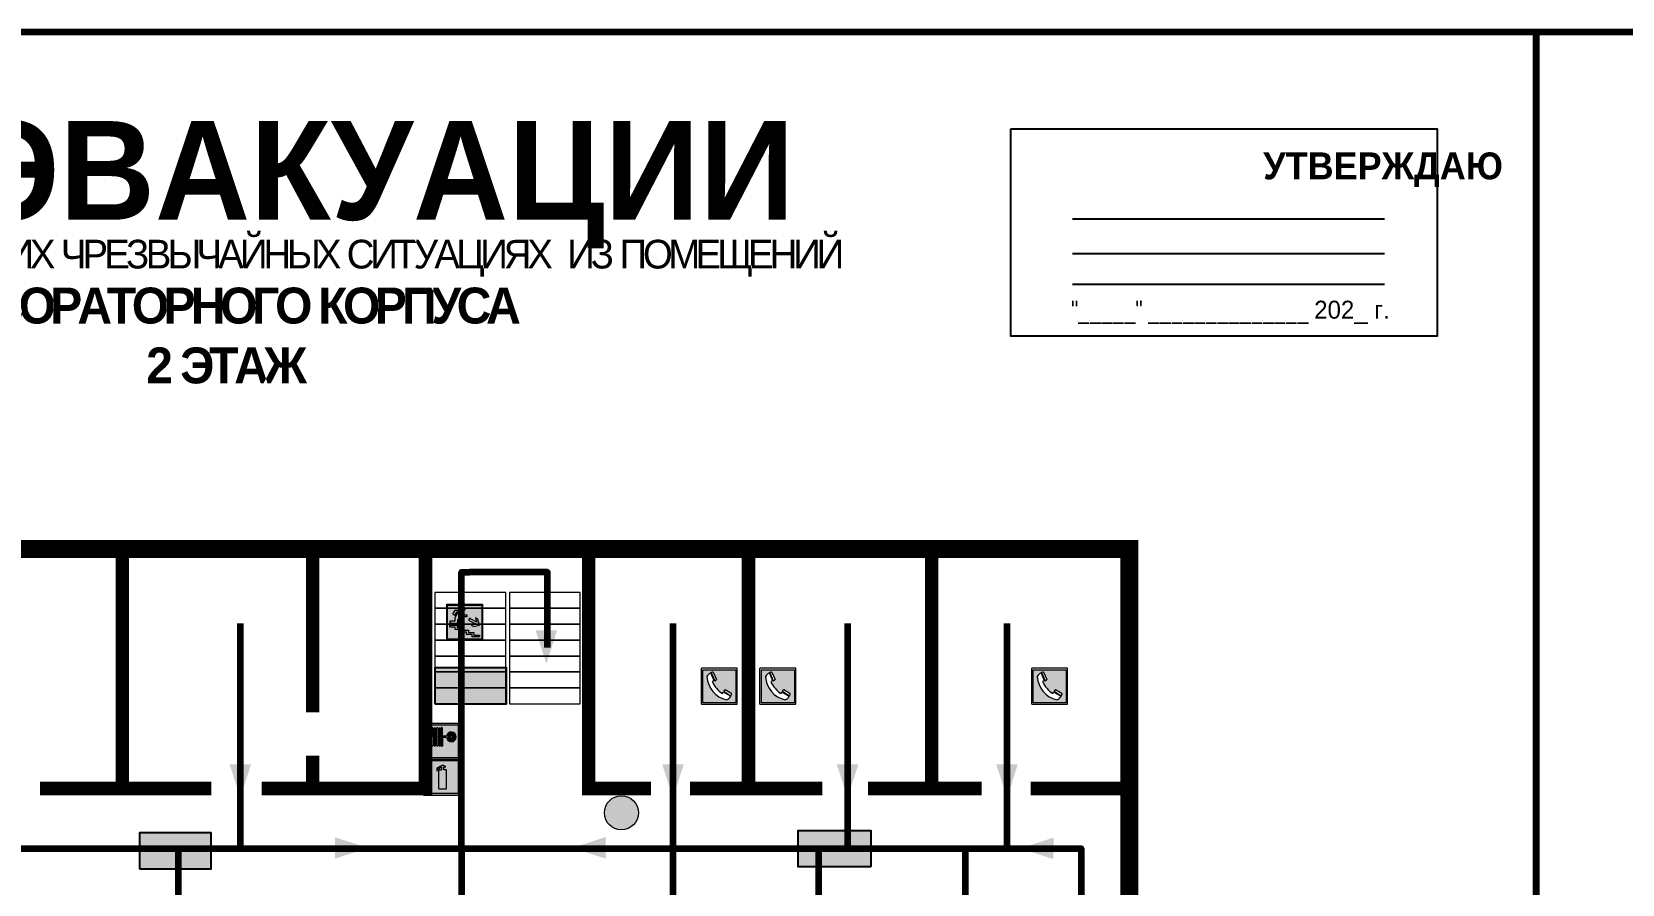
# Model space of a CAD drawing. Header units: millimetres. Extents: x 13810 to 67229, y 12374 to 21950.
# Drawn here: x 39977.4 to 40331.9, y 20477 to 20667 of the extents above; entities that cross this region are included whole.
import ezdxf

# ---------------------------------------------------------------- set-up
doc = ezdxf.new("R2010")
doc.units = ezdxf.units.MM
doc.layers.add('План_Штампы', color=7, linetype='Continuous')
doc.styles.add('обычный', font='arial.ttf')

# ---------------------------------------------------------------- blocks, each defined once
blk = doc.blocks.new('A$C7B4425F7')
at = {"true_color": 0xffffff}
blk.add_hatch(color=7, dxfattribs=at).paths.add_polyline_path([(0, 0), (-16, 0), (-16, -8), (0, -8)])
h = blk.add_hatch(color=126)
h.paths.add_polyline_path([(-0.2, -0.2), (-15.8, -0.2), (-15.8, -7.8), (-0.2, -7.8)])
h.paths.add_polyline_path([(-11.76, -2.03), (-11.76, -3.66), (-11.17, -3.66, -0.568275), (-11.17, -6.18), (-12.58, -6.18), (-12.58, -2.03)], flags=16)
h.paths.add_polyline_path([(-13.33, -4.12, -0.495768), (-13.59, -6.18), (-15.03, -6.18), (-15.03, -2.03), (-13.59, -2.03, -0.487973)], flags=16)
h.paths.add_polyline_path([(-10.25, -2.03), (-9.48, -2.03), (-9.48, -6.18), (-10.25, -6.18)], flags=16)
h.paths.add_polyline_path([(-13.84, -3.69), (-14.24, -3.69), (-14.24, -3.03), (-13.9, -3.03, -0.692621)], flags=0)
h.paths.add_polyline_path([(-9.15, -2.03), (-8.4, -2.03), (-8.04, -3.07), (-7.68, -2.03), (-6.93, -2.03), (-7.64, -4.1), (-6.93, -6.18), (-7.68, -6.18), (-8.04, -5.14), (-8.4, -6.18), (-9.15, -6.18), (-8.44, -4.1)], flags=16)
h.paths.add_polyline_path([(-11.76, -4.46), (-11.42, -4.46, -0.692621), (-11.36, -5.12), (-11.76, -5.12)], flags=0)
h.paths.add_polyline_path([(-13.9, -5.2), (-14.24, -5.2), (-14.24, -4.55), (-13.84, -4.55, -0.708038)], flags=0)
edge = h.paths.add_edge_path(flags=16)
edge.add_ellipse((-5.51, -4.08), major_axis=(0, 2.05), ratio=0.586184, start_angle=0, end_angle=360)
edge = h.paths.add_edge_path(flags=0)
edge.add_ellipse((-5.51, -4.08), major_axis=(0, 1.14), ratio=0.454828, start_angle=0, end_angle=360)
h.paths.add_polyline_path([(-4.13, -4.96, 0.377264), (-3.48, -4.52, 0.0555), (-3.16, -2.03), (-1.66, -2.03), (-1.66, -4.96), (-0.96, -4.96), (-0.96, -7.01), (-1.75, -7.01), (-1.75, -6.18), (-3.3, -6.18), (-3.3, -7.02), (-4.13, -7.02)], flags=16)
h.paths.add_polyline_path([(-2.73, -2.91), (-2.28, -2.91), (-2.28, -4.96), (-3.05, -4.96, 0.079136)], flags=0)
at = {"color": 126}
blk.add_lwpolyline([(-16, -8), (0, -8), (0, 0), (-16, 0)], close=True, dxfattribs=at)
blk = doc.blocks.new('вниз')
at = {"lineweight": 0, "true_color": 0xffffff}
h = blk.add_hatch(color=7, dxfattribs=at)
h.dxf.hatch_style = 1
h.paths.add_polyline_path([(40994.51, -4472.22), (40986.51, -4472.22), (40986.51, -4480.22), (40994.51, -4480.22)])
h.paths.add_polyline_path([(40994.31, -4472.42), (40994.31, -4480.01), (40986.71, -4480.01), (40986.71, -4472.42)], flags=16)
h.paths.add_polyline_path([(40988.43, -4473.53), (40989.43, -4473.53), (40990.19, -4473.96), (40990.19, -4474.6), (40991, -4474.6), (40991, -4475.06), (40989.73, -4475.06), (40989.73, -4474.46), (40989.3, -4475.18), (40990.17, -4475.7), (40990.17, -4477.11), (40989.63, -4477.11), (40989.63, -4476.01), (40988.94, -4475.59), (40988.94, -4476.46), (40988.94, -4476.46), (40987.47, -4476.46), (40987.26, -4476.46), (40987.26, -4475.92), (40988.4, -4475.92), (40988.4, -4475.2), (40989.1, -4473.99), (40988.66, -4473.99), (40988.24, -4474.7), (40987.86, -4474.47), (40988.41, -4473.56)], flags=0)
h.paths.add_polyline_path([(40990.55, -4473.29, -1), (40989.69, -4473.29, -1)], flags=0)
h.paths.add_polyline_path([(40988.85, -4476.89), (40988.85, -4477.43), (40990.1, -4477.43), (40990.1, -4477.99), (40991.34, -4477.99), (40991.34, -4478.54), (40992.59, -4478.54), (40992.59, -4479.09), (40993.83, -4479.09), (40993.83, -4479.52), (40992.17, -4479.52), (40992.17, -4478.97), (40990.91, -4478.97), (40990.91, -4478.41), (40989.68, -4478.41), (40989.68, -4477.86), (40988.43, -4477.86), (40988.43, -4477.31), (40987.6, -4477.31), (40987.18, -4477.31), (40987.18, -4476.89)], flags=0)
h.paths.add_polyline_path([(40991.61, -4475.33), (40993.12, -4476.2), (40992.9, -4475.27), (40993.48, -4475.6), (40993.83, -4476.88), (40992.56, -4477.22), (40991.97, -4476.88), (40992.9, -4476.61), (40991.38, -4475.74), (40991.58, -4475.39)], flags=0)
h.paths.add_polyline_path([(40990.19, -4473.96), (40989.43, -4473.53), (40988.43, -4473.53), (40988.41, -4473.56), (40987.86, -4474.47), (40988.24, -4474.7), (40988.66, -4473.99), (40989.1, -4473.99), (40988.4, -4475.2), (40988.4, -4475.92), (40987.26, -4475.92), (40987.26, -4476.46), (40987.47, -4476.46), (40988.94, -4476.46), (40988.94, -4476.27), (40988.94, -4475.59), (40989.63, -4476.01), (40989.63, -4477.11), (40990.17, -4477.11), (40990.17, -4475.7), (40989.3, -4475.18), (40989.73, -4474.46), (40989.73, -4475.06), (40991, -4475.06), (40991, -4474.6), (40990.19, -4474.6)], flags=0)
h.paths.add_polyline_path([(40990.55, -4473.29, 1), (40989.69, -4473.29, 1)], flags=0)
h.paths.add_polyline_path([(40991.61, -4475.33), (40991.58, -4475.39), (40991.38, -4475.74), (40992.9, -4476.61), (40991.97, -4476.88), (40992.56, -4477.22), (40993.83, -4476.88), (40993.48, -4475.6), (40992.9, -4475.27), (40993.12, -4476.2)], flags=0)
h.paths.add_polyline_path([(40990.1, -4477.43), (40988.85, -4477.43), (40988.85, -4476.89), (40987.18, -4476.89), (40987.18, -4477.31), (40987.6, -4477.31), (40988.43, -4477.31), (40988.43, -4477.86), (40989.68, -4477.86), (40989.68, -4478.41), (40990.91, -4478.41), (40990.91, -4478.97), (40992.17, -4478.97), (40992.17, -4479.52), (40993.83, -4479.52), (40993.83, -4479.09), (40992.59, -4479.09), (40992.59, -4478.54), (40991.34, -4478.54), (40991.34, -4477.99), (40990.1, -4477.99)], flags=0)
at = {"lineweight": 0}
h = blk.add_hatch(color=126, dxfattribs=at)
h.dxf.hatch_style = 1
h.paths.add_polyline_path([(40994.31, -4472.42), (40986.71, -4472.42), (40986.71, -4480.01), (40994.31, -4480.01)])
h.paths.add_polyline_path([(40988.43, -4473.53), (40989.43, -4473.53), (40990.19, -4473.96), (40990.19, -4474.6), (40991, -4474.6), (40991, -4475.06), (40989.73, -4475.06), (40989.73, -4474.46), (40989.3, -4475.18), (40990.17, -4475.7), (40990.17, -4477.11), (40989.63, -4477.11), (40989.63, -4476.01), (40988.94, -4475.59), (40988.94, -4476.46), (40988.94, -4476.46), (40987.47, -4476.46), (40987.26, -4476.46), (40987.26, -4475.92), (40988.4, -4475.92), (40988.4, -4475.2), (40989.1, -4473.99), (40988.66, -4473.99), (40988.24, -4474.7), (40987.86, -4474.47), (40988.41, -4473.56)], flags=16)
h.paths.add_polyline_path([(40990.55, -4473.29, -1), (40989.69, -4473.29, -1)], flags=16)
h.paths.add_polyline_path([(40988.85, -4476.89), (40988.85, -4477.43), (40990.1, -4477.43), (40990.1, -4477.99), (40991.34, -4477.99), (40991.34, -4478.54), (40992.59, -4478.54), (40992.59, -4479.09), (40993.83, -4479.09), (40993.83, -4479.52), (40992.17, -4479.52), (40992.17, -4478.97), (40990.91, -4478.97), (40990.91, -4478.41), (40989.68, -4478.41), (40989.68, -4477.86), (40988.43, -4477.86), (40988.43, -4477.31), (40987.6, -4477.31), (40987.18, -4477.31), (40987.18, -4476.89)], flags=16)
h.paths.add_polyline_path([(40991.61, -4475.33), (40993.12, -4476.2), (40992.9, -4475.27), (40993.48, -4475.6), (40993.83, -4476.88), (40992.56, -4477.22), (40991.97, -4476.88), (40992.9, -4476.61), (40991.38, -4475.74), (40991.58, -4475.39)], flags=16)
at = {"lineweight": 0, "true_color": 0xffffff}
h = blk.add_hatch(color=7, dxfattribs=at)
h.dxf.hatch_style = 1
h.paths.add_polyline_path([(40989.73, -4474.46), (40989.73, -4475.06), (40991, -4475.06), (40991, -4474.6), (40990.19, -4474.6), (40990.19, -4473.96), (40989.43, -4473.53), (40988.43, -4473.53), (40988.41, -4473.56), (40987.86, -4474.47), (40988.24, -4474.7), (40988.66, -4473.99), (40989.1, -4473.99), (40988.4, -4475.2), (40988.4, -4475.92), (40987.26, -4475.92), (40987.26, -4476.46), (40987.47, -4476.46), (40988.94, -4476.46), (40988.94, -4475.59), (40989.63, -4476.01), (40989.63, -4477.11), (40990.17, -4477.11), (40990.17, -4475.7), (40989.3, -4475.18)])
h.paths.add_polyline_path([(40989.69, -4473.29, 1), (40990.55, -4473.29, 1)])
h.paths.add_polyline_path([(40991.61, -4475.33), (40991.58, -4475.39), (40991.38, -4475.74), (40992.9, -4476.61), (40991.97, -4476.88), (40992.56, -4477.22), (40993.83, -4476.88), (40993.48, -4475.6), (40992.9, -4475.27), (40993.12, -4476.2)])
h.paths.add_polyline_path([(40990.1, -4477.43), (40988.85, -4477.43), (40988.85, -4476.89), (40987.18, -4476.89), (40987.18, -4477.31), (40987.6, -4477.31), (40988.43, -4477.31), (40988.43, -4477.86), (40989.68, -4477.86), (40989.68, -4478.41), (40990.91, -4478.41), (40990.91, -4478.97), (40992.17, -4478.97), (40992.17, -4479.52), (40993.83, -4479.52), (40993.83, -4479.09), (40992.59, -4479.09), (40992.59, -4478.54), (40991.34, -4478.54), (40991.34, -4477.99), (40990.1, -4477.99)])
at = {"color": 126, "lineweight": 0}
for points in [[(40986.51, -4472.22), (40994.51, -4472.22), (40994.51, -4480.22), (40986.51, -4480.22)], [(40986.71, -4472.42), (40994.31, -4472.42), (40994.31, -4480.01), (40986.71, -4480.01)]]:
    blk.add_lwpolyline(points, close=True, dxfattribs=at)
for points in [[(40987.6, -4477.31), (40987.18, -4477.31), (40987.18, -4476.89), (40988.85, -4476.89), (40988.85, -4477.43), (40990.1, -4477.43), (40990.1, -4477.99), (40991.34, -4477.99), (40991.34, -4478.54), (40992.59, -4478.54), (40992.59, -4479.09), (40993.83, -4479.09), (40993.83, -4479.52), (40992.17, -4479.52), (40992.17, -4478.97), (40990.91, -4478.97), (40990.91, -4478.41), (40989.68, -4478.41), (40989.68, -4477.86), (40988.43, -4477.86), (40988.43, -4477.31), (40987.6, -4477.31)], [(40987.47, -4476.46), (40987.26, -4476.46), (40987.26, -4475.92), (40988.4, -4475.92), (40988.4, -4475.2), (40989.1, -4473.99), (40988.66, -4473.99), (40988.24, -4474.7), (40987.86, -4474.47), (40988.41, -4473.56), (40988.43, -4473.53), (40989.43, -4473.53), (40990.19, -4473.96), (40990.19, -4474.6), (40991, -4474.6), (40991, -4475.06), (40989.73, -4475.06), (40989.73, -4474.46), (40989.3, -4475.18), (40990.17, -4475.7), (40990.17, -4477.11), (40989.63, -4477.11), (40989.63, -4476.01), (40988.94, -4475.59), (40988.94, -4476.46)], [(40987.47, -4476.46), (40988.94, -4476.46), (40988.94, -4476.27)], [(40991.58, -4475.39), (40991.38, -4475.74), (40992.9, -4476.61), (40991.97, -4476.88), (40992.56, -4477.22), (40993.83, -4476.88), (40993.48, -4475.6), (40992.9, -4475.27), (40993.12, -4476.2), (40991.61, -4475.33), (40991.58, -4475.39)]]:
    blk.add_lwpolyline(points, dxfattribs=at)
blk.add_circle((40990.12, -4473.29), 0.432, dxfattribs=at)
blk = doc.blocks.new('A$C32E8229D')
at = {"true_color": 0xffffff}
blk.add_hatch(color=7, dxfattribs=at).paths.add_polyline_path([(0, 0), (0, -8), (16, -8), (16, 0)])
h = blk.add_hatch(color=126)
h.paths.add_polyline_path([(0.2, -0.2), (15.8, -0.2), (15.8, -7.8), (0.2, -7.8)])
h.paths.add_polyline_path([(13.49, -2.05), (12.08, -2.05), (11.37, -2.63, 0.162397), (11.29, -2.84), (11.29, -3.63), (10.35, -3.63), (10.35, -4.05), (11.68, -4.05), (11.68, -3.48), (12.26, -4.28), (11.29, -5.1), (11.29, -6.78), (11.85, -6.78), (11.85, -5.44), (12.8, -4.64), (12.8, -5.94), (14.46, -5.94), (14.46, -5.39), (13.45, -5.39), (13.45, -3.97), (12.46, -2.59), (13.15, -2.59), (13.69, -3.34), (14.18, -3)], flags=16)
h.paths.add_polyline_path([(10.74, -1.82, 1), (11.8, -1.82, 1)], flags=16)
h.paths.add_polyline_path([(9.39, -3.59), (5.99, -3.59), (6.56, -3.03), (5.91, -3.03), (5.1, -3.83), (5.91, -4.64), (6.56, -4.64), (5.99, -4.09), (9.39, -4.09)], flags=16)
h.paths.add_polyline_path([(4.29, -1.08), (1.72, -1.08), (1.72, -6.6), (4.29, -6.6)], flags=16)
at = {"color": 126}
blk.add_lwpolyline([(16, -8), (0, -8), (0, 0), (16, 0)], close=True, dxfattribs=at)
blk = doc.blocks.new('A$C7B8C2D5B')
at = {"lineweight": 0}
h = blk.add_hatch(color=5, dxfattribs=at)
h.dxf.hatch_style = 1
h.paths.add_polyline_path([(1.4, -3.02, 1), (-2.11, -3.02, 1)])
at = {"color": 5, "lineweight": 0}
blk.add_circle((-0.36, -3.02), 1.75, dxfattribs=at)
blk = doc.blocks.new('A$C456E1F9C')
at = {"lineweight": 5}
h = blk.add_hatch(color=242, dxfattribs=at)
h.paths.add_polyline_path([(0.51, -1.47), (0.51, -13.26), (12.29, -13.26), (12.29, -1.47)])
h.paths.add_polyline_path([(5.42, -4.95, -0.254479), (4.78, -5.4), (3.52, -2.53, -0.209735), (4.23, -2.4)], flags=16)
h.paths.add_polyline_path([(8.53, -8.6), (10.87, -10.17), (10.54, -10.76), (8.03, -9.13, -0.192251)], flags=16)
h.paths.add_polyline_path([(4.61, -5.49, 0.005518), (3.87, -5.72, 0.128647), (7.49, -10.01, 0.00809), (7.83, -9.33), (10.47, -10.97, -0.16736), (8.99, -12.25, -0.327862), (1.95, -3.95, -0.166952), (3.36, -2.62)], flags=16)
at = {"color": 242, "lineweight": 5}
for p, q in [((0, -13.77), (0, -0.97)), ((12.8, -0.97), (0, -0.97)), ((4.61, -5.49), (3.36, -2.62)), ((3.52, -2.53), (4.78, -5.4)), ((4.23, -2.4), (5.42, -4.95)), ((12.8, -13.77), (12.8, -0.97)), ((7.83, -9.33), (10.47, -10.97)), ((8.03, -9.13), (10.54, -10.76)), ((10.81, -10.12), (8.53, -8.6)), ((10.54, -10.76), (10.8, -10.3)), ((10.8, -10.3), (10.81, -10.12)), ((0, -13.77), (12.8, -13.77))]:
    blk.add_line(p, q, dxfattribs=at)
blk.add_lwpolyline([(0.51, -1.47), (12.29, -1.47), (12.29, -13.26), (0.51, -13.26)], close=True, dxfattribs=at)
for centre, radius, start, end in [((4.59, -5.34), 2.99, 114.2845, 152.1974), ((11.12, -3.31), 9.19, 183.9915, 256.6009), ((4.02, -3.27), 0.891, 76.3284, 123.7092), ((14.98, -39.1), 35.17, 107.1487, 108.4135), ((4.68, -4.59), 0.824, 276.9621, 334.0723), ((13.86, -0.94), 11.08, 205.5536, 234.8762), ((-13.31, 0.8), 23.44, 332.5487, 334.4027), ((8.94, -9.5), 0.989, 114.4092, 157.9388), ((7.87, -9.46), 3, 291.9291, 329.9329)]:
    blk.add_arc(centre, radius, start, end, dxfattribs=at)
blk = doc.blocks.new('A$C3AD82952')
at = {"true_color": 0xf5f5ff}
h = blk.add_hatch(color=7, dxfattribs=at)
h.dxf.hatch_style = 1
h.paths.add_polyline_path([(8.21, 8.73, 0.414214), (7.89, 9.05), (7.22, 9.05), (7.22, 9.92), (7.59, 9.92, 1), (7.57, 10.36), (7.22, 10.36), (7.22, 10.6), (6.43, 10.6), (6.43, 10.36), (6.01, 10.36), (4.74, 9.59), (4.74, 8.69), (4.98, 8.73), (4.98, 9.26), (6.12, 9.91), (6.43, 9.91), (6.43, 9.05), (5.76, 9.05, 0.414214), (5.44, 8.73), (5.44, 2.2), (8.21, 2.2)], flags=0)
h.paths.add_polyline_path([(12.8, 12.8), (0, 12.8), (0, 0), (12.8, 0)])
h.paths.add_polyline_path([(0.51, 12.29), (12.29, 12.29), (12.29, 0.51), (0.51, 0.51)], flags=16)
h.paths.add_polyline_path([(4.74, 9.59), (6.01, 10.36), (6.43, 10.36), (6.43, 10.6), (7.22, 10.6), (7.22, 10.36), (7.59, 10.36, -0.94586), (7.59, 9.92), (7.22, 9.92), (7.22, 9.05), (7.89, 9.05, -0.414214), (8.21, 8.73), (8.21, 2.2), (5.44, 2.2), (5.44, 8.73, -0.414214), (5.76, 9.05), (6.43, 9.05), (6.43, 9.91), (6.12, 9.91), (4.98, 9.26), (4.98, 8.73), (4.74, 8.69)], flags=0)
h = blk.add_hatch(color=242)
h.dxf.hatch_style = 1
h.paths.add_polyline_path([(12.29, 12.29), (0.51, 12.29), (0.51, 0.51), (12.29, 0.51)])
h.paths.add_polyline_path([(4.74, 8.69), (4.74, 9.59), (6.01, 10.36), (6.43, 10.36), (6.43, 10.6), (7.22, 10.6), (7.22, 10.36), (7.59, 10.36, -0.94586), (7.59, 9.92), (7.22, 9.92), (7.22, 9.05), (7.89, 9.05, -0.414214), (8.21, 8.73), (8.21, 2.2), (5.44, 2.2), (5.44, 8.73, -0.414214), (5.76, 9.05), (6.43, 9.05), (6.43, 9.91), (6.12, 9.91), (4.98, 9.26), (4.98, 8.73)], flags=16)
h = blk.add_hatch(color=7, dxfattribs=at)
h.dxf.hatch_style = 1
h.paths.add_polyline_path([(8.21, 8.73, 0.414214), (7.89, 9.05), (7.22, 9.05), (7.22, 9.92), (7.59, 9.92, 1), (7.57, 10.36), (7.22, 10.36), (7.22, 10.6), (6.43, 10.6), (6.43, 10.36), (6.01, 10.36), (4.74, 9.59), (4.74, 8.69), (4.98, 8.73), (4.98, 9.26), (6.12, 9.91), (6.43, 9.91), (6.43, 9.05), (5.76, 9.05, 0.414214), (5.44, 8.73), (5.44, 2.2), (8.21, 2.2)])
at = {"color": 242, "lineweight": 5}
for p, q in [((0, 0), (0, 12.8)), ((0, 12.8), (12.8, 12.8)), ((12.8, 0), (12.8, 12.8)), ((6.01, 10.36), (4.74, 9.59)), ((4.74, 9.59), (4.74, 8.69)), ((4.74, 8.69), (4.98, 8.73)), ((4.98, 9.26), (6.12, 9.91)), ((4.98, 8.73), (4.98, 9.26)), ((5.44, 2.2), (5.44, 8.73)), ((5.76, 9.05), (6.43, 9.05)), ((6.01, 10.36), (6.43, 10.36)), ((6.12, 9.91), (6.43, 9.91)), ((7.22, 10.6), (6.43, 10.6)), ((6.43, 10.6), (6.43, 10.36)), ((6.43, 9.91), (6.43, 9.05)), ((7.22, 10.36), (7.22, 10.6)), ((7.59, 10.36), (7.22, 10.36)), ((7.22, 9.05), (7.22, 9.92)), ((7.59, 9.92), (7.22, 9.92)), ((7.89, 9.05), (7.22, 9.05)), ((8.21, 2.2), (8.21, 8.73)), ((0, 0), (12.8, 0)), ((5.44, 2.2), (8.21, 2.2))]:
    blk.add_line(p, q, dxfattribs=at)
blk.add_lwpolyline([(0.51, 12.29), (12.29, 12.29), (12.29, 0.51), (0.51, 0.51)], close=True, dxfattribs=at)
for centre, radius, start, end in [((5.76, 8.73), 0.32, 90, 180), ((7.58, 10.14), 0.223, 273.1875, 86.8125), ((7.89, 8.73), 0.32, 0, 90)]:
    blk.add_arc(centre, radius, start, end, dxfattribs=at)
blk = doc.blocks.new('A$C37112FD5')
at = {"true_color": 0xf5f5ff}
h = blk.add_hatch(color=7, dxfattribs=at)
h.dxf.hatch_style = 1
h.paths.add_polyline_path([(12.8, -7.4), (0, -7.4), (0, -20.2), (12.8, -20.2)])
h.paths.add_polyline_path([(12.29, -7.91), (12.29, -19.69), (0.51, -19.69), (0.51, -7.91)], flags=16)
h.paths.add_polyline_path([(4.98, -9.04, -0.42597), (5.17, -9.22), (5.17, -12.25), (5.17, -15.29, -0.432244), (4.98, -15.47), (4.83, -15.47, -0.42597), (4.64, -15.29), (4.64, -12.25), (4.64, -9.22, -0.432244), (4.83, -9.04)], flags=0)
h.paths.add_polyline_path([(4.28, -9.22), (4.28, -12.25), (4.28, -15.29, -0.432244), (4.09, -15.47), (3.94, -15.47, -0.42597), (3.75, -15.29), (3.75, -12.25), (3.75, -9.22, -0.432244), (3.94, -9.04), (4.09, -9.04, -0.42597)], flags=0)
h.paths.add_polyline_path([(5.72, -9.04), (5.87, -9.04, -0.42597), (6.06, -9.22), (6.06, -12.25), (6.06, -15.29, -0.432244), (5.87, -15.47), (5.72, -15.47, -0.42597), (5.53, -15.29), (5.53, -12.25), (5.53, -9.22, -0.432244)], flags=0)
h.paths.add_polyline_path([(6.42, -8.9), (6.5, -8.9, -0.42597), (6.69, -9.08), (6.69, -12.03), (8.21, -12.03, -15.824349), (8.21, -12.47), (6.69, -12.47), (6.69, -15.42, -0.432244), (6.5, -15.6), (6.42, -15.6)], flags=0)
h.paths.add_polyline_path([(3.39, -9.22), (3.39, -12.25), (3.39, -15.29, -0.432244), (3.2, -15.47), (3.05, -15.47, -0.42597), (2.85, -15.29), (2.85, -12.25), (2.85, -9.22, -0.432244), (3.05, -9.04), (3.2, -9.04, -0.42597)], flags=0)
h.paths.add_polyline_path([(2.5, -9.22), (2.5, -16.71), (1.96, -16.71), (1.96, -9.22, -0.432244), (2.15, -9.04), (2.31, -9.04, -0.42597)], flags=0)
h.paths.add_polyline_path([(1.61, -8.9), (1.61, -15.6), (1.57, -15.6, -0.42597), (1.37, -15.42), (1.37, -12.03), (1.37, -9.09, -0.432244), (1.57, -8.9)], flags=0)
h.paths.add_polyline_path([(9.76, -10.81), (9.76, -12.03), (8.49, -12.03, -0.336371)], flags=0)
h.paths.add_polyline_path([(8.49, -12.47), (9.76, -12.47), (9.76, -13.7, -0.336371)], flags=0)
h.paths.add_polyline_path([(10.11, -10.81, -0.336371), (11.38, -12.03), (10.11, -12.03)], flags=0)
h.paths.add_polyline_path([(10.11, -12.47), (11.38, -12.47, -0.336371), (10.11, -13.7)], flags=0)
h.paths.add_polyline_path([(2.5, -16.84), (2.5, -17.05), (1.97, -17.05), (1.97, -16.84)], flags=0)
h.paths.add_polyline_path([(2.5, -17.24, -0.033778), (2.24, -18.6, -0.033778), (1.97, -17.24)], flags=0)
h = blk.add_hatch(color=242)
h.dxf.hatch_style = 1
h.paths.add_polyline_path([(12.29, -7.91), (0.51, -7.91), (0.51, -19.69), (12.29, -19.69)])
h.paths.add_polyline_path([(6.42, -15.6), (6.42, -8.9), (6.5, -8.9, -0.42597), (6.69, -9.08), (6.69, -12.03), (8.21, -12.03, -15.824349), (8.21, -12.47), (6.69, -12.47), (6.69, -15.42, -0.432244), (6.5, -15.6)], flags=16)
h.paths.add_polyline_path([(5.87, -15.47), (5.72, -15.47, -0.42597), (5.53, -15.29), (5.53, -12.25), (5.53, -9.22, -0.432244), (5.72, -9.04), (5.87, -9.04, -0.42597), (6.06, -9.22), (6.06, -12.25), (6.06, -15.29, -0.432244)], flags=16)
h.paths.add_polyline_path([(4.98, -15.47), (4.83, -15.47, -0.42597), (4.64, -15.29), (4.64, -12.25), (4.64, -9.22, -0.432244), (4.83, -9.04), (4.98, -9.04, -0.42597), (5.17, -9.22), (5.17, -12.25), (5.17, -15.29, -0.432244)], flags=16)
h.paths.add_polyline_path([(4.09, -15.47), (3.94, -15.47, -0.42597), (3.75, -15.29), (3.75, -12.25), (3.75, -9.22, -0.432244), (3.94, -9.04), (4.09, -9.04, -0.42597), (4.28, -9.22), (4.28, -12.25), (4.28, -15.29, -0.432244)], flags=16)
h.paths.add_polyline_path([(3.2, -15.47), (3.05, -15.47, -0.42597), (2.85, -15.29), (2.85, -12.25), (2.85, -9.22, -0.432244), (3.05, -9.04), (3.2, -9.04, -0.42597), (3.39, -9.22), (3.39, -12.25), (3.39, -15.29, -0.432244)], flags=16)
h.paths.add_polyline_path([(2.5, -17.05), (1.97, -17.05), (1.97, -16.84), (2.5, -16.84)], flags=16)
h.paths.add_polyline_path([(2.5, -17.24, -0.033778), (2.24, -18.6, -0.033778), (1.97, -17.24)], flags=16)
h.paths.add_polyline_path([(2.5, -16.71), (1.96, -16.71), (1.96, -9.22, -0.432244), (2.15, -9.04), (2.31, -9.04, -0.42597), (2.5, -9.22)], flags=16)
h.paths.add_polyline_path([(1.61, -15.6), (1.57, -15.6, -0.42597), (1.37, -15.42), (1.37, -12.03), (1.37, -9.09, -0.432244), (1.57, -8.9), (1.61, -8.9)], flags=16)
h.paths.add_polyline_path([(8.49, -12.47), (9.76, -12.47), (9.76, -13.7, -0.336371)], flags=0)
h.paths.add_polyline_path([(10.11, -13.7), (10.11, -12.47), (11.38, -12.47, -0.336371)], flags=0)
h.paths.add_polyline_path([(8.49, -12.03, -0.336371), (9.76, -10.81), (9.76, -12.03)], flags=0)
h.paths.add_polyline_path([(10.11, -12.03), (10.11, -10.81, -0.336371), (11.38, -12.03)], flags=0)
h = blk.add_hatch(color=7, dxfattribs=at)
h.dxf.hatch_style = 1
h.paths.add_polyline_path([(1.61, -8.9), (1.57, -8.9, 0.432244), (1.37, -9.09), (1.37, -12.03), (1.37, -15.42, 0.42597), (1.57, -15.6), (1.61, -15.6)])
h.paths.add_polyline_path([(2.5, -9.22, 0.42597), (2.31, -9.04), (2.15, -9.04, 0.432244), (1.96, -9.22), (1.96, -16.71), (2.5, -16.71)])
h.paths.add_polyline_path([(2.5, -16.84), (1.97, -16.84), (1.97, -17.05), (2.5, -17.05)])
h.paths.add_polyline_path([(2.5, -17.24), (1.97, -17.24, 0.033778), (2.24, -18.6, 0.033778)])
h.paths.add_polyline_path([(3.39, -12.25), (3.39, -9.22, 0.42597), (3.2, -9.04), (3.05, -9.04, 0.432244), (2.85, -9.22), (2.85, -12.25), (2.85, -15.29, 0.42597), (3.05, -15.47), (3.2, -15.47, 0.432244), (3.39, -15.29)])
h.paths.add_polyline_path([(4.28, -12.25), (4.28, -9.22, 0.42597), (4.09, -9.04), (3.94, -9.04, 0.432244), (3.75, -9.22), (3.75, -12.25), (3.75, -15.29, 0.42597), (3.94, -15.47), (4.09, -15.47, 0.432244), (4.28, -15.29)])
h.paths.add_polyline_path([(5.17, -12.25), (5.17, -9.22, 0.42597), (4.98, -9.04), (4.83, -9.04, 0.432244), (4.64, -9.22), (4.64, -12.25), (4.64, -15.29, 0.42597), (4.83, -15.47), (4.98, -15.47, 0.432244), (5.17, -15.29)])
h.paths.add_polyline_path([(6.06, -12.25), (6.06, -9.22, 0.42597), (5.87, -9.04), (5.72, -9.04, 0.432244), (5.53, -9.22), (5.53, -12.25), (5.53, -15.29, 0.42597), (5.72, -15.47), (5.87, -15.47, 0.432244), (6.06, -15.29)])
h.paths.add_polyline_path([(6.69, -12.47), (8.21, -12.47, 15.824349), (8.21, -12.03), (6.69, -12.03), (6.69, -9.08, 0.42597), (6.5, -8.9), (6.42, -8.9), (6.42, -15.6), (6.5, -15.6, 0.432244), (6.69, -15.42)])
h.paths.add_polyline_path([(8.49, -12.47), (9.76, -12.47), (9.76, -13.7, -0.336371)], flags=16)
h.paths.add_polyline_path([(8.49, -12.03, -0.336371), (9.76, -10.81), (9.76, -12.03)], flags=16)
h.paths.add_polyline_path([(10.11, -12.47), (11.38, -12.47, -0.336371), (10.11, -13.7)], flags=16)
h.paths.add_polyline_path([(10.11, -12.03), (10.11, -10.81, -0.336371), (11.38, -12.03)], flags=16)
h = blk.add_hatch(color=242)
h.dxf.hatch_style = 1
h.paths.add_polyline_path([(9.76, -10.81, 0.336371), (8.49, -12.03), (9.76, -12.03)])
h.paths.add_polyline_path([(10.11, -10.81), (10.11, -12.03), (11.38, -12.03, 0.336371)])
h.paths.add_polyline_path([(11.38, -12.47), (10.11, -12.47), (10.11, -13.7, 0.336371)])
h.paths.add_polyline_path([(9.76, -12.47), (8.49, -12.47, 0.336371), (9.76, -13.7)])
at = {"color": 242, "lineweight": 5}
for p, q in [((0, -20.2), (0, -7.4)), ((0, -7.4), (12.8, -7.4)), ((1.37, -12.03), (1.37, -9.08)), ((1.57, -8.9), (1.61, -8.9)), ((1.61, -8.9), (1.61, -15.6)), ((1.96, -16.71), (1.96, -9.22)), ((2.15, -9.04), (2.31, -9.04)), ((2.5, -16.71), (2.5, -9.22)), ((2.85, -12.25), (2.85, -9.22)), ((3.05, -9.04), (3.2, -9.04)), ((3.39, -12.25), (3.39, -9.22)), ((3.75, -12.25), (3.75, -9.22)), ((3.94, -9.04), (4.09, -9.04)), ((4.28, -12.25), (4.28, -9.22)), ((4.64, -12.25), (4.64, -9.22)), ((4.83, -9.04), (4.98, -9.04)), ((5.17, -12.25), (5.17, -9.22)), ((5.53, -12.25), (5.53, -9.22)), ((5.72, -9.04), (5.87, -9.04)), ((6.06, -12.25), (6.06, -9.22)), ((6.42, -8.9), (6.42, -15.6)), ((6.5, -8.9), (6.42, -8.9)), ((6.69, -12.03), (6.69, -9.08)), ((9.76, -10.81), (9.76, -12.03)), ((10.11, -10.81), (10.11, -12.03)), ((12.8, -20.2), (12.8, -7.4)), ((1.37, -12.03), (1.37, -15.42)), ((1.57, -15.6), (1.61, -15.6)), ((1.96, -16.71), (2.5, -16.71)), ((1.97, -16.84), (2.5, -16.84)), ((1.97, -17.05), (1.97, -16.84)), ((2.5, -16.84), (2.5, -17.05)), ((2.85, -12.25), (2.85, -15.29)), ((3.05, -15.47), (3.2, -15.47)), ((3.39, -12.25), (3.39, -15.29)), ((3.75, -12.25), (3.75, -15.29)), ((3.94, -15.47), (4.09, -15.47)), ((4.28, -12.25), (4.28, -15.29)), ((4.64, -12.25), (4.64, -15.29)), ((4.83, -15.47), (4.98, -15.47)), ((5.17, -12.25), (5.17, -15.29)), ((5.53, -12.25), (5.53, -15.29)), ((5.72, -15.47), (5.87, -15.47)), ((6.06, -12.25), (6.06, -15.29)), ((6.42, -15.6), (6.5, -15.6)), ((8.21, -12.03), (6.69, -12.03)), ((8.21, -12.47), (6.69, -12.47)), ((6.69, -12.47), (6.69, -15.42)), ((9.76, -12.03), (8.49, -12.03)), ((9.76, -12.47), (8.49, -12.47)), ((9.76, -12.47), (9.76, -13.7)), ((11.38, -12.03), (10.11, -12.03)), ((11.38, -12.47), (10.11, -12.47)), ((10.11, -12.47), (10.11, -13.7)), ((0, -20.2), (12.8, -20.2)), ((2.5, -17.05), (1.97, -17.05)), ((1.97, -17.24), (2.5, -17.24))]:
    blk.add_line(p, q, dxfattribs=at)
blk.add_lwpolyline([(0.51, -7.91), (12.29, -7.91), (12.29, -19.69), (0.51, -19.69)], close=True, dxfattribs=at)
for centre, radius, start, end in [((1.56, -9.09), 0.182, 87.1027, 180.6071), ((2.15, -9.22), 0.182, 87.1027, 180.6071), ((2.32, -9.22), 0.182, 359.3929, 92.8973), ((3.04, -9.22), 0.182, 87.1027, 180.6071), ((3.21, -9.22), 0.182, 359.3929, 92.8973), ((3.93, -9.22), 0.182, 87.1027, 180.6071), ((4.1, -9.22), 0.182, 359.3929, 92.8973), ((4.82, -9.22), 0.182, 87.1027, 180.6071), ((4.99, -9.22), 0.182, 359.3929, 92.8973), ((5.71, -9.22), 0.182, 87.1027, 180.6071), ((5.88, -9.22), 0.182, 359.3929, 92.8973), ((6.51, -9.09), 0.182, 359.3929, 92.8973), ((9.93, -12.25), 1.74, 187.2319, 172.7681), ((9.93, -12.25), 1.46, 96.9927, 171.3585), ((9.93, -12.25), 1.46, 8.6415, 83.0073), ((1.56, -15.42), 0.182, 179.3929, 272.8973), ((3.04, -15.29), 0.182, 179.3929, 272.8973), ((3.21, -15.29), 0.182, 267.1027, 0.6071), ((3.93, -15.29), 0.182, 179.3929, 272.8973), ((4.1, -15.29), 0.182, 267.1027, 0.6071), ((4.82, -15.29), 0.182, 179.3929, 272.8973), ((4.99, -15.29), 0.182, 267.1027, 0.6071), ((5.71, -15.29), 0.182, 179.3929, 272.8973), ((5.88, -15.29), 0.182, 267.1027, 0.6071), ((6.51, -15.42), 0.182, 267.1027, 0.6071), ((9.93, -12.25), 1.46, 188.6415, 263.0073), ((9.93, -12.25), 1.46, 276.9927, 351.3585), ((12.17, -15.98), 10.27, 187.041, 194.7793), ((-7.7, -15.98), 10.27, 345.2207, 352.959)]:
    blk.add_arc(centre, radius, start, end, dxfattribs=at)

msp = doc.modelspace()

# ---------------------------------------------------------------- linework, layer by layer
at = {"color": 2, "lineweight": 100}
for points in [[(39712.67, 20666.99), (40312.67, 20666.99), (40312.67, 20271.99), (39712.67, 20271.99)], [(40312.67, 20666.99), (40912.67, 20666.99), (40912.67, 20271.99), (40312.67, 20271.99)]]:
    msp.add_lwpolyline(points, close=True, dxfattribs=at)
msp.add_lwpolyline([(40195.62, 20645.36), (40290.62, 20645.36), (40290.62, 20599.16), (40195.62, 20599.16)], close=True)
for points in [[(40209.37, 20625.32), (40278.89, 20625.32)], [(40209.37, 20617.56), (40278.89, 20617.56)], [(40209.37, 20610.77), (40278.89, 20610.77)]]:
    msp.add_lwpolyline(points)
at = {"lineweight": 100}
for points, const_width in [([(39827.72, 20403.31), (39812.19, 20403.31), (39812.19, 20551.75), (40221.99, 20551.75), (40221.99, 20403.31), (39840.88, 20403.31)], 4), ([(39997.57, 20498.33), (39997.57, 20551.75)], 3), ([(40028.65, 20498.33), (40065.13, 20498.33), (40065.13, 20551.12)], 3), ([(40039.97, 20515.3), (40039.97, 20551.75)], 3), ([(40101.49, 20551.23), (40101.49, 20498.33), (40115.43, 20498.33)], 3), ([(40137.14, 20498.33), (40137.14, 20551.75)], 3), ([(40177.94, 20498.33), (40177.94, 20551.75)], 3), ([(40039.97, 20498.33), (40039.97, 20505.66)], 3), ([(39979.21, 20498.33), (40017.38, 20498.33)], 3), ([(40124.11, 20498.33), (40153.57, 20498.33)], 3), ([(40163.74, 20498.33), (40189.06, 20498.33)], 3), ([(40200.05, 20498.33), (40221.99, 20498.33)], 3)]:
    msp.add_lwpolyline(points, dxfattribs=dict(at, const_width=const_width))
at = {"color": 126, "lineweight": 100, "true_color": 0x008754}
for points in [[(40073.19, 20484.97), (40073.19, 20546.53), (40074.94, 20546.53)], [(40092.36, 20529.77), (40092.36, 20546.53), (40074.94, 20546.53)], [(39835.94, 20439.45), (39835.94, 20534.5), (39835.94, 20484.97), (40211.25, 20484.97), (40211.25, 20464.67)], [(40023.89, 20484.97), (40023.89, 20535.12)], [(40120.33, 20439.45), (40120.33, 20535.12)], [(40159.23, 20484.97), (40159.23, 20535.12)], [(40194.79, 20484.97), (40194.79, 20535.12)], [(40010, 20484.97), (40010, 20439.45)], [(40073.19, 20484.97), (40073.19, 20439.45)], [(40152.73, 20484.97), (40152.73, 20439.45)], [(40185.45, 20484.97), (40185.45, 20439.45)]]:
    msp.add_lwpolyline(points, dxfattribs=at)
at = {"lineweight": 0}
for points in [[(40067.2, 20538.5), (40083.01, 20538.5), (40083.01, 20542.04), (40067.2, 20542.04)], [(40083.83, 20538.5), (40099.64, 20538.5), (40099.64, 20542.04), (40083.83, 20542.04)], [(40067.2, 20534.95), (40083.01, 20534.95), (40083.01, 20538.5), (40067.2, 20538.5)], [(40083.83, 20534.95), (40099.64, 20534.95), (40099.64, 20538.5), (40083.83, 20538.5)], [(40067.2, 20531.41), (40083.01, 20531.41), (40083.01, 20534.95), (40067.2, 20534.95)], [(40083.83, 20531.41), (40099.64, 20531.41), (40099.64, 20534.95), (40083.83, 20534.95)], [(40067.2, 20527.86), (40083.01, 20527.86), (40083.01, 20531.41), (40067.2, 20531.41)], [(40083.83, 20527.86), (40099.64, 20527.86), (40099.64, 20531.41), (40083.83, 20531.41)], [(40067.2, 20524.32), (40083.01, 20524.32), (40083.01, 20527.86), (40067.2, 20527.86)], [(40083.83, 20524.32), (40099.64, 20524.32), (40099.64, 20527.86), (40083.83, 20527.86)], [(40067.2, 20520.78), (40083.01, 20520.78), (40083.01, 20524.32), (40067.2, 20524.32)], [(40083.83, 20520.78), (40099.64, 20520.78), (40099.64, 20524.32), (40083.83, 20524.32)], [(40067.2, 20517.23), (40083.01, 20517.23), (40083.01, 20520.78), (40067.2, 20520.78)], [(40083.83, 20517.23), (40099.64, 20517.23), (40099.64, 20520.78), (40083.83, 20520.78)]]:
    msp.add_lwpolyline(points, close=True, dxfattribs=at)
at = {"layer": 'План_Штампы', "color": 126, "true_color": 0x008754}
for points in [[(40089.66, 20533.58), (40094.47, 20533.57), (40092.09, 20526.19)], [(40021.45, 20503.73), (40026.25, 20503.72), (40023.87, 20496.34)], [(40117.88, 20503.73), (40122.69, 20503.72), (40120.31, 20496.34)], [(40156.79, 20503.73), (40161.6, 20503.72), (40159.22, 20496.34)], [(40192.34, 20503.73), (40197.15, 20503.72), (40194.77, 20496.34)], [(40044.93, 20482.68), (40044.94, 20487.48), (40052.32, 20485.1)], [(40105.28, 20487.53), (40105.27, 20482.72), (40097.89, 20485.1)], [(40205.12, 20487.41), (40205.1, 20482.6), (40197.73, 20484.98)]]:
    msp.add_solid(points, dxfattribs=at)

# ---------------------------------------------------------------- block references
at = {"color": 126, "true_color": 0x008754}
msp.add_blockref('вниз', (-916.65, 25011.63), dxfattribs=at)
for name, p, xscale, yscale, zscale in [('A$C456E1F9C', (40126.62, 20525.74), 0.625, 0.625, 0.625), ('A$C456E1F9C', (40139.67, 20525.74), 0.625, 0.625, 0.625), ('A$C456E1F9C', (40200.25, 20525.74), 0.625, 0.625, 0.625), ('A$C37112FD5', (40064.71, 20517.49), 0.6249984004534781, 0.6249984004534781, 0.6249984004534781), ('A$C3AD82952', (40064.71, 20496.87), 0.625, 0.625, 0.625), ('A$C7B8C2D5B', (40109.59, 20499.5), 2.177419353276491, 2.177419353276491, 2.177419353276491)]:
    msp.add_blockref(name, p, dxfattribs=dict(xscale=xscale, yscale=yscale, zscale=zscale))
at = {"layer": 'План_Штампы'}
msp.add_blockref('A$C7B4425F7', (40083.2, 20525.23), dxfattribs=at)
at = {"layer": 'План_Штампы', "color": 126, "true_color": 0x008754, "xscale": -1}
msp.add_blockref('A$C32E8229D', (40017.37, 20488.43), dxfattribs=at)
at = {"layer": 'План_Штампы', "color": 126, "true_color": 0x008754, "xscale": 1.012510887696, "yscale": 1.012510887696, "zscale": 1.012510887696, "rotation": 359.9978653237145}
msp.add_blockref('A$C32E8229D', (40148.2, 20488.96), dxfattribs=at)

# ---------------------------------------------------------------- texts
at = {"lineweight": 0, "style": 'обычный'}
for s, insert, char_height, width, attachment_point in [('{\\fProxima Nova Rg|b1|i0|c204|p2;ПЛАН ЭВАКУАЦИИ}', (39870.21, 20647.09), 22, 493.8901, 1), ('\\pi-18,l18,t18;{\\fProxima Nova Rg|b1|i0|c204|p2;УТВЕРЖДАЮ\\H1.1997x; }', (40278.56, 20636.24), 6, 126.6484, 5), ('{\\fArial Narrow|b0|i0|c204|p34;"_____" ______________ \\fProxima Nova Rg|b0|i0|c204|p2;202_ г. }', (40244.52, 20604.48), 4, 78.6503, 5)]:
    msp.add_mtext(s, dxfattribs=dict(at, insert=insert, char_height=char_height, width=width, attachment_point=attachment_point))
at = {"color": 0, "lineweight": 0, "insert": (40020.08, 20615.25), "char_height": 8, "width": 449.2158, "attachment_point": 5, "style": 'обычный'}
msp.add_mtext('{\\fArial Black|b1|i0|c204|p34;\\H2x;\\T0.85;  \\fArial Narrow|b0|i0|c204|p34;\\H0.8x;\\W0.9;\\P\\fProxima Nova Rg|b0|i0|c204|p2;\\H0.5x;\\W1;\\C256;ПРИ ПОЖАРЕ  ИЛИ ДРУГИХ ЧРЕЗВЫЧАЙНЫХ СИТУАЦИЯХ  ИЗ ПОМЕЩЕНИЙ \\fProxima Nova Rg|b1|i0|c204|p2;\\H1.25x;\\PЛАБОРАТОРНОГО КОРПУСА\\P2 ЭТАЖ}', dxfattribs=at)

doc.saveas('drawing.dxf')
